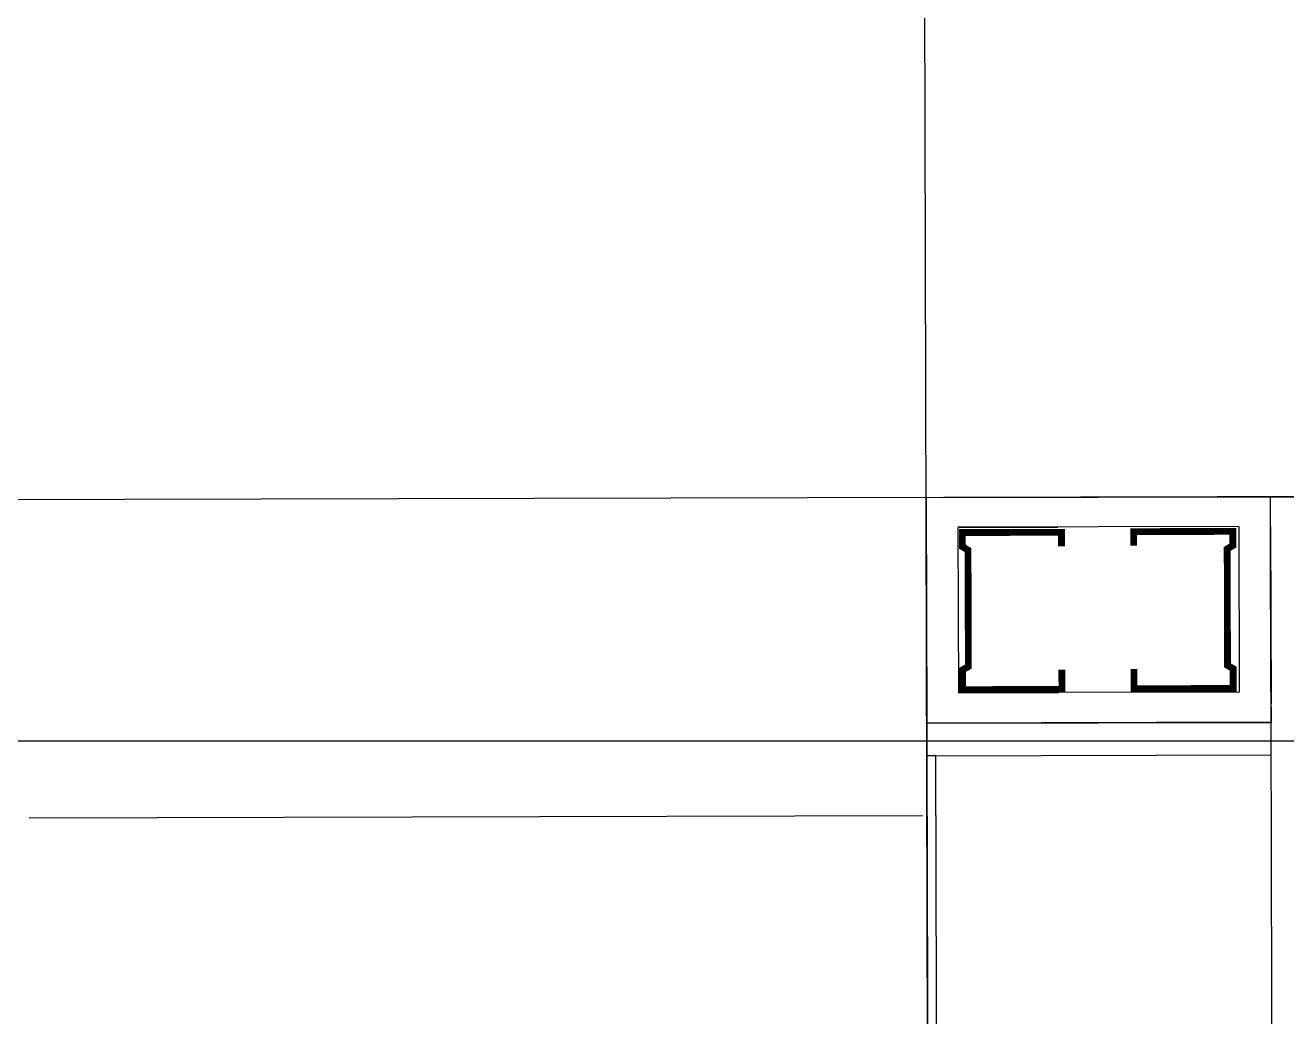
# Model space of a CAD drawing. Extents: x 100 to 738, y -85 to 470.
# Drawn here: x 644.3 to 645.139, y 461.984 to 462.643 of the extents above; entities that cross this region are included whole.
import ezdxf

# ---------------------------------------------------------------- set-up
doc = ezdxf.new("R2010")
doc.units = 0
doc.layers.get('0').update_dxf_attribs({"linetype": 'CONTINUOUS'})
for name, color, linetype in [('A102', 2, 'CONTINUOUS'), ('ARQ-PIS', 1, 'CONTINUOUS'), ('TAA', 2, 'CONTINUOUS')]:
    doc.layers.add(name, color=color, linetype=linetype)

# ---------------------------------------------------------------- blocks, each defined once
blk = doc.blocks.new('G$C31A0D7E1')
for p, q in [((0.77236, 0.26073), (0.77236, 0.72141)), ((0.39122, 0.35746), (0.77044, 0.35746))]:
    blk.add_line(p, q)
blk = doc.blocks.new('AUTO-ATENDE')
at = {"layer": 'TAA', "ltscale": 0.01}
for p, q in [((98.96643, 70.50816), (98.96884, 70.59553, 0)), ((98.83347, 70.3914, 0), (98.83873, 70.57803, 0)), ((98.83647, 70.51136), (98.83831, 70.57804)), ((98.94343, 70.38836, 0), (98.94869, 70.575, 0)), ((98.94644, 70.50865), (98.94827, 70.57501))]:
    blk.add_line(p, q, dxfattribs=at)
at = {"layer": 'TAA'}
for p, q in [((98.94827, 70.57501), (98.83831, 70.57804)), ((98.83294, 70.37028, 0), (98.81247, 70.37084, 0)), ((98.9349, 70.36746, 0), (98.82499, 70.37049, 0)), ((98.83294, 70.37028, 0), (98.94285, 70.36724, 0)), ((98.9349, 70.36746, 0), (98.95537, 70.3669, 0))]:
    blk.add_line(p, q, dxfattribs=at)
at = {"layer": 'TAA', "ltscale": 0.01, "elevation": 0}
for points in [[(98.79746, 70.60026), (97.99706, 70.62233), (97.99689, 70.61633), (98.7973, 70.59426)], [(98.3461, 69.78347), (98.36264, 70.38325), (98.81247, 70.37084), (98.81247, 70.37084), (98.96242, 70.3667), (98.94587, 69.76693)]]:
    blk.add_lwpolyline(points, close=True, dxfattribs=at)
at = {"layer": 'TAA', "elevation": 0}
for points in [[(98.81247, 70.37084), (98.8189, 70.59966), (98.79746, 70.60026), (98.79104, 70.37143)], [(98.96242, 70.3667), (98.96884, 70.59553), (98.81934, 70.59965), (98.81292, 70.37083)]]:
    blk.add_lwpolyline(points, close=True, dxfattribs=at)
at = {"layer": 'TAA', "ltscale": 0.01, "const_width": 0.00453, "elevation": 0}
for points in [[(98.9338, 70.50654), (98.94322, 70.50628), (98.94504, 70.57221), (98.93562, 70.57247), (98.93329, 70.56876), (98.85584, 70.5709), (98.85381, 70.57473), (98.84062, 70.57509), (98.8388, 70.50916), (98.85199, 70.5088)], [(98.93278, 70.4586), (98.9422, 70.45834), (98.94038, 70.39241), (98.93097, 70.39267), (98.92885, 70.3965), (98.8514, 70.39863), (98.84916, 70.39492), (98.83597, 70.39529), (98.83779, 70.46122), (98.85097, 70.46086)]]:
    blk.add_lwpolyline(points, dxfattribs=at)
at = {"layer": 'TAA', "elevation": 0}
for points in [[(98.94343, 70.38836), (98.83347, 70.3914)], [(98.82499, 70.37049), (98.94285, 70.36724)], [(98.94285, 70.36724), (98.82499, 70.37049)]]:
    blk.add_lwpolyline(points, dxfattribs=at)
at = {"layer": 'TAA', "ltscale": 0.01, "elevation": 0}
blk.add_lwpolyline([(98.96315, 70.38543), (98.96336, 70.38543)], dxfattribs=at)
at = {"layer": 'TAA', "xscale": 1.56637233478988, "yscale": 1.56637233478988, "zscale": 1.56637233478988, "rotation": 268.420277777788}
blk.add_blockref('G$C31A0D7E1', (98.2314, 71.82613), dxfattribs=at)
blk = doc.blocks.new('BASE ARQ')
at = {"layer": 'A102', "linetype": 'Continuous', "ltscale": 0.02, "rotation": 91.73371018686326}
blk.add_blockref('AUTO-ATENDE', (828.18837, 387.45548, 0), dxfattribs=at)

msp = doc.modelspace()

# ---------------------------------------------------------------- linework, layer by layer
at = {"layer": 'ARQ-PIS'}
msp.add_lwpolyline([(640.09926, 464.41673), (645.72816, 464.41673), (645.72816, 462.33108), (640.09927, 462.31734)], close=True, dxfattribs=at)
at = {"layer": 'ARQ-PIS', "elevation": 0}
msp.add_lwpolyline([(640.09967, 462.16734), (645.72816, 462.16734), (645.72816, 455.6869), (640.09967, 455.6869)], close=True, dxfattribs=at)

# ---------------------------------------------------------------- block references
msp.add_blockref('BASE ARQ', (-109.73168, -21.91423))

doc.saveas('drawing.dxf')
